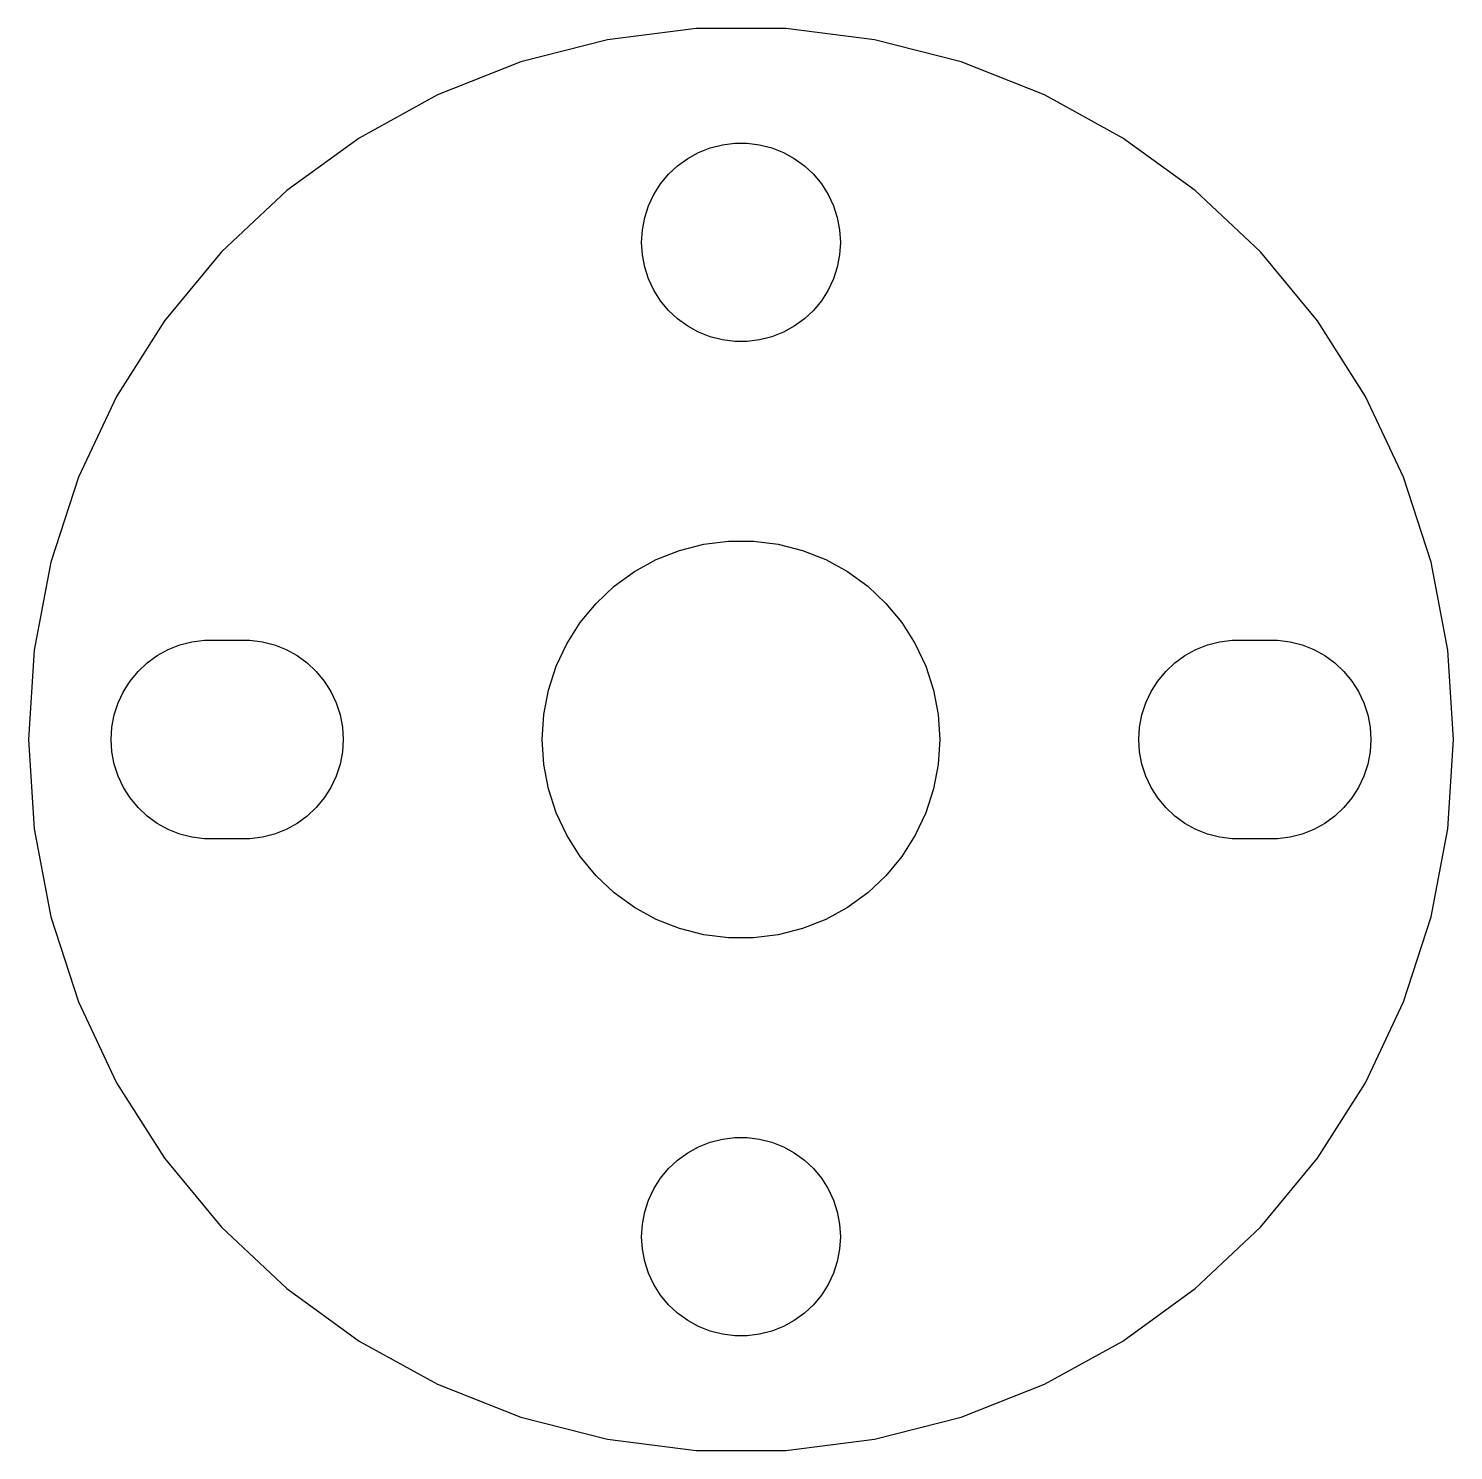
# Model space of a CAD drawing. Header units: metres. Extents: x -11 to 11, y -11 to 121.
# Drawn here: x -10.75 to 10.75, y 99.27 to 120.73 of the extents above.
import ezdxf

# ---------------------------------------------------------------- set-up
doc = ezdxf.new("R2010")
doc.units = ezdxf.units.M

msp = doc.modelspace()

# ---------------------------------------------------------------- linework, layer by layer
for p, q in [((-0.674789, 120.726), (-2.01373, 120.556)), ((0.674789, 120.726), (-0.674789, 120.726)), ((2.01373, 120.556), (0.674789, 120.726)), ((-2.01373, 120.556), (-3.32091, 120.221)), ((3.32091, 120.221), (2.01373, 120.556)), ((-3.32091, 120.221), (-4.57573, 119.724)), ((4.57573, 119.724), (3.32091, 120.221)), ((-4.57573, 119.724), (-5.75838, 119.074)), ((5.75838, 119.074), (4.57573, 119.724)), ((-5.75838, 119.074), (-6.85022, 118.28)), ((6.85022, 118.28), (5.75838, 119.074)), ((-0.638657, 118.857), (-0.463516, 118.927)), ((-0.463516, 118.927), (-0.281067, 118.973)), ((-0.281067, 118.973), (-0.094177, 118.997)), ((-0.094177, 118.997), (0.094177, 118.997)), ((0.094177, 118.997), (0.281067, 118.973)), ((0.281067, 118.973), (0.463516, 118.927)), ((0.463516, 118.927), (0.638657, 118.857)), ((-1.09344, 118.527), (-0.956131, 118.656)), ((-0.956131, 118.656), (-0.803726, 118.766)), ((-0.803726, 118.766), (-0.638657, 118.857)), ((0.638657, 118.857), (0.803726, 118.766)), ((0.803726, 118.766), (0.956131, 118.656)), ((0.956131, 118.656), (1.09344, 118.527)), ((-1.21352, 118.382), (-1.09344, 118.527)), ((1.09344, 118.527), (1.21352, 118.382)), ((-6.85022, 118.28), (-7.83401, 117.357)), ((-1.39465, 118.052), (-1.31445, 118.223)), ((-1.31445, 118.223), (-1.21352, 118.382)), ((1.21352, 118.382), (1.31445, 118.223)), ((1.31445, 118.223), (1.39465, 118.052)), ((7.83401, 117.357), (6.85022, 118.28)), ((-1.45287, 117.873), (-1.39465, 118.052)), ((1.39465, 118.052), (1.45287, 117.873)), ((-1.48816, 117.688), (-1.45287, 117.873)), ((1.45287, 117.873), (1.48816, 117.688)), ((-1.5, 117.5), (-1.48816, 117.688)), ((1.48816, 117.688), (1.5, 117.5)), ((-7.83401, 117.357), (-8.69427, 116.317)), ((-1.48816, 117.312), (-1.5, 117.5)), ((1.5, 117.5), (1.48816, 117.312)), ((8.69427, 116.317), (7.83401, 117.357)), ((-1.45287, 117.127), (-1.48816, 117.312)), ((1.48816, 117.312), (1.45287, 117.127)), ((-1.39465, 116.948), (-1.45287, 117.127)), ((-1.31445, 116.777), (-1.39465, 116.948)), ((1.39465, 116.948), (1.31445, 116.777)), ((1.45287, 117.127), (1.39465, 116.948)), ((-1.21352, 116.618), (-1.31445, 116.777)), ((1.31445, 116.777), (1.21352, 116.618)), ((-1.09344, 116.473), (-1.21352, 116.618)), ((1.21352, 116.618), (1.09344, 116.473)), ((-8.69427, 116.317), (-9.41742, 115.177)), ((-0.956131, 116.344), (-1.09344, 116.473)), ((-0.803726, 116.234), (-0.956131, 116.344)), ((0.956131, 116.344), (0.803726, 116.234)), ((1.09344, 116.473), (0.956131, 116.344)), ((9.41742, 115.177), (8.69427, 116.317)), ((-0.638657, 116.143), (-0.803726, 116.234)), ((-0.463516, 116.073), (-0.638657, 116.143)), ((-0.281067, 116.027), (-0.463516, 116.073)), ((0.463516, 116.073), (0.281067, 116.027)), ((0.638657, 116.143), (0.463516, 116.073)), ((0.803726, 116.234), (0.638657, 116.143)), ((-0.094177, 116.003), (-0.281067, 116.027)), ((0.094177, 116.003), (-0.094177, 116.003)), ((0.281067, 116.027), (0.094177, 116.003)), ((-9.41742, 115.177), (-9.99205, 113.956)), ((9.99205, 113.956), (9.41742, 115.177)), ((-9.99205, 113.956), (-10.4091, 112.673)), ((10.4091, 112.673), (9.99205, 113.956)), ((-1.27733, 112.714), (-0.927048, 112.853)), ((-0.927048, 112.853), (-0.562134, 112.947)), ((-0.562134, 112.947), (-0.18837, 112.994)), ((-0.18837, 112.994), (0.18837, 112.994)), ((0.18837, 112.994), (0.562134, 112.947)), ((0.562134, 112.947), (0.927048, 112.853)), ((0.927048, 112.853), (1.27733, 112.714)), ((-10.4091, 112.673), (-10.662, 111.347)), ((-1.60747, 112.533), (-1.27733, 112.714)), ((1.27733, 112.714), (1.60747, 112.533)), ((10.662, 111.347), (10.4091, 112.673)), ((-1.91226, 112.312), (-1.60747, 112.533)), ((1.60747, 112.533), (1.91226, 112.312)), ((-2.1869, 112.054), (-1.91226, 112.312)), ((1.91226, 112.312), (2.1869, 112.054)), ((-2.42705, 111.763), (-2.1869, 112.054)), ((2.1869, 112.054), (2.42705, 111.763)), ((-2.62891, 111.445), (-2.42705, 111.763)), ((2.42705, 111.763), (2.62891, 111.445)), ((-10.662, 111.347), (-10.7467, 110)), ((-8.80373, 111.266), (-8.63866, 111.357)), ((-8.63866, 111.357), (-8.46352, 111.427)), ((-8.46352, 111.427), (-8.28107, 111.473)), ((-8.28107, 111.473), (-8.09418, 111.497)), ((-8.09418, 111.497), (-7.40581, 111.497)), ((-7.40581, 111.497), (-7.21892, 111.473)), ((-7.21892, 111.473), (-7.03647, 111.427)), ((-7.03647, 111.427), (-6.86133, 111.357)), ((-6.86133, 111.357), (-6.69626, 111.266)), ((-2.78932, 111.104), (-2.62891, 111.445)), ((2.62891, 111.445), (2.78932, 111.104)), ((6.69626, 111.266), (6.86133, 111.357)), ((6.86133, 111.357), (7.03647, 111.427)), ((7.03647, 111.427), (7.21892, 111.473)), ((7.21892, 111.473), (7.40581, 111.497)), ((7.40581, 111.497), (8.09418, 111.497)), ((8.09418, 111.497), (8.28107, 111.473)), ((8.28107, 111.473), (8.46352, 111.427)), ((8.46352, 111.427), (8.63866, 111.357)), ((8.63866, 111.357), (8.80373, 111.266)), ((10.7467, 110), (10.662, 111.347)), ((-9.09344, 111.027), (-8.95613, 111.156)), ((-8.95613, 111.156), (-8.80373, 111.266)), ((-6.69626, 111.266), (-6.54385, 111.156)), ((-6.54385, 111.156), (-6.40654, 111.027)), ((6.40654, 111.027), (6.54385, 111.156)), ((6.54385, 111.156), (6.69626, 111.266)), ((8.80373, 111.266), (8.95613, 111.156)), ((8.95613, 111.156), (9.09344, 111.027)), ((-9.21352, 110.882), (-9.09344, 111.027)), ((-6.40654, 111.027), (-6.28647, 110.882)), ((-2.90575, 110.746), (-2.78932, 111.104)), ((2.78932, 111.104), (2.90575, 110.746)), ((6.28647, 110.882), (6.40654, 111.027)), ((9.09344, 111.027), (9.21352, 110.882)), ((-9.39465, 110.552), (-9.31445, 110.723)), ((-9.31445, 110.723), (-9.21352, 110.882)), ((-6.28647, 110.882), (-6.18553, 110.723)), ((-6.18553, 110.723), (-6.10533, 110.552)), ((-2.97633, 110.376), (-2.90575, 110.746)), ((2.90575, 110.746), (2.97633, 110.376)), ((6.10533, 110.552), (6.18553, 110.723)), ((6.18553, 110.723), (6.28647, 110.882)), ((9.21352, 110.882), (9.31445, 110.723)), ((9.31445, 110.723), (9.39465, 110.552)), ((-9.45287, 110.373), (-9.39465, 110.552)), ((-6.10533, 110.552), (-6.04712, 110.373)), ((6.04712, 110.373), (6.10533, 110.552)), ((9.39465, 110.552), (9.45287, 110.373)), ((-9.48816, 110.188), (-9.45287, 110.373)), ((-6.04712, 110.373), (-6.01183, 110.188)), ((-3, 110), (-2.97633, 110.376)), ((2.97633, 110.376), (3, 110)), ((6.01183, 110.188), (6.04712, 110.373)), ((9.45287, 110.373), (9.48816, 110.188)), ((-9.5, 110), (-9.48816, 110.188)), ((-6.01183, 110.188), (-6, 110)), ((6, 110), (6.01183, 110.188)), ((9.48816, 110.188), (9.5, 110)), ((-10.7467, 110), (-10.662, 108.653)), ((-9.48816, 109.812), (-9.5, 110)), ((-6, 110), (-6.01183, 109.812)), ((-2.97633, 109.624), (-3, 110)), ((3, 110), (2.97633, 109.624)), ((6.01183, 109.812), (6, 110)), ((9.5, 110), (9.48816, 109.812)), ((10.662, 108.653), (10.7467, 110)), ((-9.45287, 109.627), (-9.48816, 109.812)), ((-9.39465, 109.448), (-9.45287, 109.627)), ((-6.04712, 109.627), (-6.10533, 109.448)), ((-6.01183, 109.812), (-6.04712, 109.627)), ((-2.90575, 109.254), (-2.97633, 109.624)), ((2.97633, 109.624), (2.90575, 109.254)), ((6.04712, 109.627), (6.01183, 109.812)), ((6.10533, 109.448), (6.04712, 109.627)), ((9.45287, 109.627), (9.39465, 109.448)), ((9.48816, 109.812), (9.45287, 109.627)), ((-9.31445, 109.277), (-9.39465, 109.448)), ((-6.10533, 109.448), (-6.18553, 109.277)), ((6.18553, 109.277), (6.10533, 109.448)), ((9.39465, 109.448), (9.31445, 109.277)), ((-9.21352, 109.118), (-9.31445, 109.277)), ((-6.18553, 109.277), (-6.28647, 109.118)), ((-2.78932, 108.896), (-2.90575, 109.254)), ((2.90575, 109.254), (2.78932, 108.896)), ((6.28647, 109.118), (6.18553, 109.277)), ((9.31445, 109.277), (9.21352, 109.118)), ((-9.09344, 108.973), (-9.21352, 109.118)), ((-8.95613, 108.844), (-9.09344, 108.973)), ((-6.40654, 108.973), (-6.54385, 108.844)), ((-6.28647, 109.118), (-6.40654, 108.973)), ((6.40654, 108.973), (6.28647, 109.118)), ((6.54385, 108.844), (6.40654, 108.973)), ((9.09344, 108.973), (8.95613, 108.844)), ((9.21352, 109.118), (9.09344, 108.973)), ((-8.80373, 108.734), (-8.95613, 108.844)), ((-6.54385, 108.844), (-6.69626, 108.734)), ((-2.62891, 108.555), (-2.78932, 108.896)), ((2.78932, 108.896), (2.62891, 108.555)), ((6.69626, 108.734), (6.54385, 108.844)), ((8.95613, 108.844), (8.80373, 108.734)), ((-10.662, 108.653), (-10.4091, 107.327)), ((-8.63866, 108.643), (-8.80373, 108.734)), ((-8.46352, 108.573), (-8.63866, 108.643)), ((-8.28107, 108.527), (-8.46352, 108.573)), ((-7.03647, 108.573), (-7.21892, 108.527)), ((-6.86133, 108.643), (-7.03647, 108.573)), ((-6.69626, 108.734), (-6.86133, 108.643)), ((-2.42705, 108.237), (-2.62891, 108.555)), ((2.62891, 108.555), (2.42705, 108.237)), ((6.86133, 108.643), (6.69626, 108.734)), ((7.03647, 108.573), (6.86133, 108.643)), ((7.21892, 108.527), (7.03647, 108.573)), ((8.46352, 108.573), (8.28107, 108.527)), ((8.63866, 108.643), (8.46352, 108.573)), ((8.80373, 108.734), (8.63866, 108.643)), ((10.4091, 107.327), (10.662, 108.653)), ((-8.09418, 108.503), (-8.28107, 108.527)), ((-7.40581, 108.503), (-8.09418, 108.503)), ((-7.21892, 108.527), (-7.40581, 108.503)), ((7.40581, 108.503), (7.21892, 108.527)), ((8.09418, 108.503), (7.40581, 108.503)), ((8.28107, 108.527), (8.09418, 108.503)), ((-2.1869, 107.946), (-2.42705, 108.237)), ((2.42705, 108.237), (2.1869, 107.946)), ((-1.91226, 107.688), (-2.1869, 107.946)), ((2.1869, 107.946), (1.91226, 107.688)), ((-1.60747, 107.467), (-1.91226, 107.688)), ((1.91226, 107.688), (1.60747, 107.467)), ((-10.4091, 107.327), (-9.99205, 106.044)), ((-1.27733, 107.286), (-1.60747, 107.467)), ((-0.927048, 107.147), (-1.27733, 107.286)), ((1.27733, 107.286), (0.927048, 107.147)), ((1.60747, 107.467), (1.27733, 107.286)), ((9.99205, 106.044), (10.4091, 107.327)), ((-0.562134, 107.053), (-0.927048, 107.147)), ((-0.18837, 107.006), (-0.562134, 107.053)), ((0.562134, 107.053), (0.18837, 107.006)), ((0.927048, 107.147), (0.562134, 107.053)), ((0.18837, 107.006), (-0.18837, 107.006)), ((-9.99205, 106.044), (-9.41742, 104.823)), ((9.41742, 104.823), (9.99205, 106.044)), ((-9.41742, 104.823), (-8.69427, 103.683)), ((8.69427, 103.683), (9.41742, 104.823)), ((-0.803726, 103.766), (-0.638657, 103.857)), ((-0.638657, 103.857), (-0.463516, 103.927)), ((-0.463516, 103.927), (-0.281067, 103.973)), ((-0.281067, 103.973), (-0.094177, 103.997)), ((-0.094177, 103.997), (0.094177, 103.997)), ((0.094177, 103.997), (0.281067, 103.973)), ((0.281067, 103.973), (0.463516, 103.927)), ((0.463516, 103.927), (0.638657, 103.857)), ((0.638657, 103.857), (0.803726, 103.766)), ((-8.69427, 103.683), (-7.83401, 102.643)), ((-1.09344, 103.527), (-0.956131, 103.656)), ((-0.956131, 103.656), (-0.803726, 103.766)), ((0.803726, 103.766), (0.956131, 103.656)), ((0.956131, 103.656), (1.09344, 103.527)), ((7.83401, 102.643), (8.69427, 103.683)), ((-1.21352, 103.382), (-1.09344, 103.527)), ((1.09344, 103.527), (1.21352, 103.382)), ((-1.39465, 103.052), (-1.31445, 103.223)), ((-1.31445, 103.223), (-1.21352, 103.382)), ((1.21352, 103.382), (1.31445, 103.223)), ((1.31445, 103.223), (1.39465, 103.052)), ((-1.45287, 102.873), (-1.39465, 103.052)), ((1.39465, 103.052), (1.45287, 102.873)), ((-1.48816, 102.688), (-1.45287, 102.873)), ((1.45287, 102.873), (1.48816, 102.688)), ((-7.83401, 102.643), (-6.85022, 101.72)), ((-1.5, 102.5), (-1.48816, 102.688)), ((1.48816, 102.688), (1.5, 102.5)), ((6.85022, 101.72), (7.83401, 102.643)), ((-1.48816, 102.312), (-1.5, 102.5)), ((-1.45287, 102.127), (-1.48816, 102.312)), ((1.48816, 102.312), (1.45287, 102.127)), ((1.5, 102.5), (1.48816, 102.312)), ((-1.39465, 101.948), (-1.45287, 102.127)), ((1.45287, 102.127), (1.39465, 101.948)), ((-1.31445, 101.777), (-1.39465, 101.948)), ((1.39465, 101.948), (1.31445, 101.777)), ((-6.85022, 101.72), (-5.75838, 100.926)), ((-1.21352, 101.618), (-1.31445, 101.777)), ((1.31445, 101.777), (1.21352, 101.618)), ((5.75838, 100.926), (6.85022, 101.72)), ((-1.09344, 101.473), (-1.21352, 101.618)), ((-0.956131, 101.344), (-1.09344, 101.473)), ((1.09344, 101.473), (0.956131, 101.344)), ((1.21352, 101.618), (1.09344, 101.473)), ((-0.803726, 101.234), (-0.956131, 101.344)), ((-0.638657, 101.143), (-0.803726, 101.234)), ((0.803726, 101.234), (0.638657, 101.143)), ((0.956131, 101.344), (0.803726, 101.234)), ((-0.463516, 101.073), (-0.638657, 101.143)), ((-0.281067, 101.027), (-0.463516, 101.073)), ((-0.094177, 101.003), (-0.281067, 101.027)), ((0.281067, 101.027), (0.094177, 101.003)), ((0.463516, 101.073), (0.281067, 101.027)), ((0.638657, 101.143), (0.463516, 101.073)), ((-5.75838, 100.926), (-4.57573, 100.276)), ((0.094177, 101.003), (-0.094177, 101.003)), ((4.57573, 100.276), (5.75838, 100.926)), ((-4.57573, 100.276), (-3.32091, 99.7793)), ((3.32091, 99.7793), (4.57573, 100.276)), ((-3.32091, 99.7793), (-2.01373, 99.4436)), ((2.01373, 99.4436), (3.32091, 99.7793)), ((-2.01373, 99.4436), (-0.674789, 99.2745)), ((0.674789, 99.2745), (2.01373, 99.4436)), ((-0.674789, 99.2745), (0.674789, 99.2745))]:
    msp.add_line(p, q)

doc.saveas('drawing.dxf')
